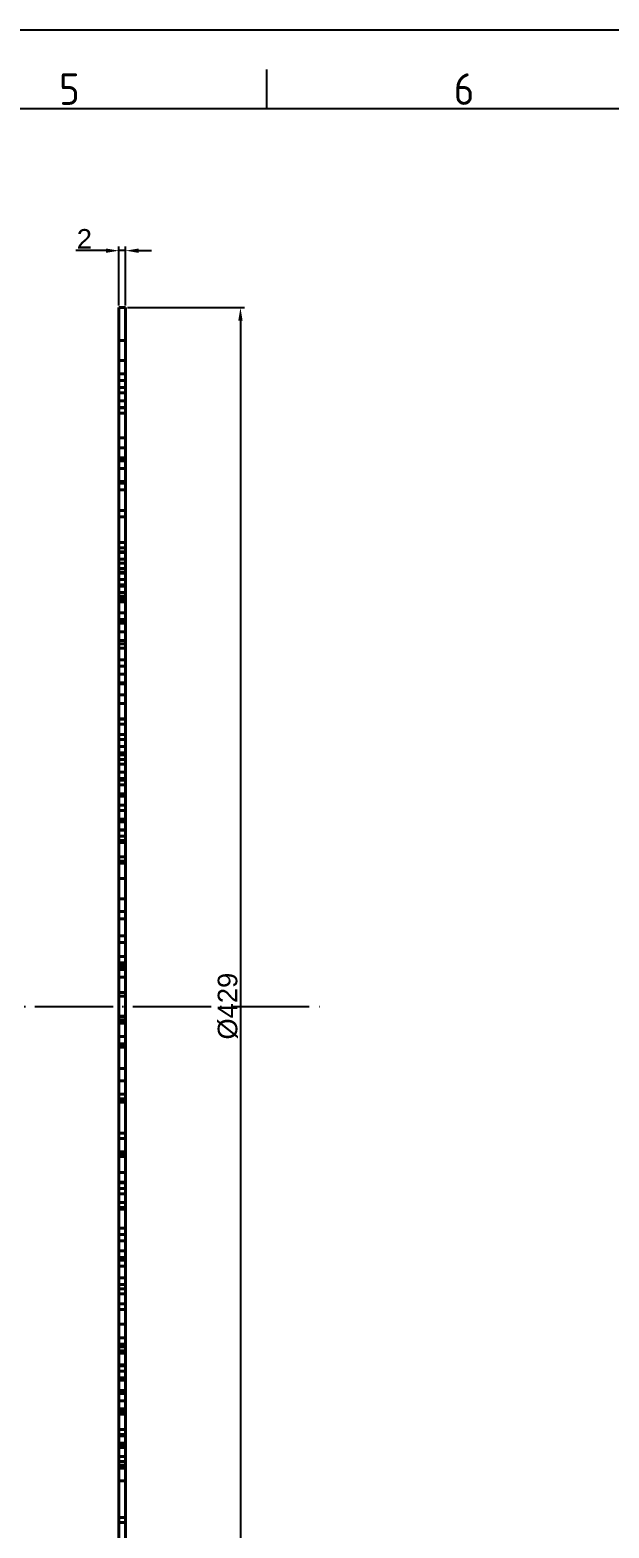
# Model space of a CAD drawing. Header units: millimetres. Extents: x 764 to 1780, y 1208 to 1927.
# Drawn here: x 1320.4 to 1498, y 1467.3 to 1927.1 of the extents above; entities that cross this region are included whole.
import ezdxf
from ezdxf.enums import TextEntityAlignment as Align

# ---------------------------------------------------------------- set-up
doc = ezdxf.new("R2010")
doc.units = ezdxf.units.MM
doc.linetypes.add('ACAD_ISO04W100', pattern=[30, 24, -3, 0, -3])
doc.linetypes.add('ACAD_ISO05W100', pattern=[33, 24, -3, 0, -3, 0, -3])
for name, color, linetype, lineweight in [('AM_0', 7, 'Continuous', 40), ('AM_4', 1, 'ACAD_ISO04W100', 25), ('AM_5', 3, 'Continuous', 25), ('AM_BOR', 2, 'ACAD_ISO05W100', 35)]:
    doc.layers.add(name, color=color, linetype=linetype, lineweight=lineweight)
doc.styles.add('ACISOTS', font='isocp.shx', dxfattribs={"height": 1})
doc.styles.get("Standard").update_dxf_attribs({"font": 'arial.ttf'})
doc.dimstyles.new('ISO-25', dxfattribs={"dimtxt": 6, "dimasz": 4, "dimexe": 1.25, "dimexo": 0.625, "dimtad": 1, "dimtxsty": 'Standard', "dimcen": 4, "dimadec": 0, "dimazin": 0, "dimtfac": 1, "dimtmove": 0, "dimatfit": 3, "dimfxl": 1, "dimarcsym": 0})

# ---------------------------------------------------------------- blocks, each defined once
blk = doc.blocks.new('A3 ZTL')
blk.add_line((401.17, 280.82), (19.57, 280.82))
at = {"layer": 'AM_BOR', "color": 135, "linetype": 'Continuous', "lineweight": 25}
blk.add_line((0, 290.61), (410.96, 290.61), dxfattribs=at)
at = {"layer": 'AM_BOR', "color": 135, "lineweight": 25}
blk.add_line((254.4, 280.82), (254.4, 285.71), dxfattribs=at)
at = {"layer": 'AM_BOR', "color": 135, "lineweight": 25, "style": 'ACISOTS'}
for s, p in [('5', (229.94, 283.27)), ('6', (278.86, 283.27))]:
    blk.add_text(s, height=3.91, dxfattribs=at).set_placement(p, align=Align.MIDDLE)
blk = doc.blocks.new('*D245')
at = {"layer": 'AM_5', "color": 0, "lineweight": -2, "ltscale": 0.5, "transparency": 16777216}
for p, q in [((1343.73, 1859.4), (1334.51, 1859.4)), ((1347.73, 1842.53), (1347.73, 1860.65)), ((1349.73, 1859.4), (1347.73, 1859.4)), ((1349.73, 1842.53), (1349.73, 1860.65)), ((1353.73, 1859.4), (1357.73, 1859.4))]:
    blk.add_line(p, q, dxfattribs=at)
at = {"layer": 'AM_5', "color": 0, "ltscale": 0.5, "transparency": 16777216}
for points in [[(1343.73, 1860.06), (1343.73, 1858.73), (1347.73, 1859.4)], [(1353.73, 1860.06), (1353.73, 1858.73), (1349.73, 1859.4)]]:
    blk.add_solid(points, dxfattribs=at)
at = {"layer": 'Defpoints', "color": 0, "ltscale": 0.5, "transparency": 16777216}
for p in [(1347.73, 1859.4), (1347.73, 1841.91), (1349.73, 1841.91)]:
    blk.add_point(p, dxfattribs=at)
at = {"layer": 'AM_5', "color": 0, "ltscale": 0.5, "transparency": 16777216, "insert": (1337.12, 1863.03), "char_height": 6, "attachment_point": 5}
blk.add_mtext('2', dxfattribs=at)
blk = doc.blocks.new('*D246')
at = {"layer": 'AM_5', "color": 0, "lineweight": -2, "ltscale": 0.5, "transparency": 16777216}
for p, q in [((1350.36, 1841.91), (1386.23, 1841.91)), ((1384.98, 1837.91), (1384.98, 1417.1)), ((1350.36, 1413.1), (1386.23, 1413.1))]:
    blk.add_line(p, q, dxfattribs=at)
at = {"layer": 'AM_5', "color": 0, "ltscale": 0.5, "transparency": 16777216}
for points in [[(1384.32, 1837.91), (1385.65, 1837.91), (1384.98, 1841.91)], [(1384.32, 1417.1), (1385.65, 1417.1), (1384.98, 1413.1)]]:
    blk.add_solid(points, dxfattribs=at)
at = {"layer": 'Defpoints', "color": 0, "ltscale": 0.5, "transparency": 16777216}
for p in [(1349.73, 1841.91), (1349.73, 1413.1), (1384.98, 1413.1)]:
    blk.add_point(p, dxfattribs=at)
at = {"layer": 'AM_5', "color": 0, "ltscale": 0.5, "transparency": 16777216, "insert": (1381.13, 1627.5), "char_height": 6, "attachment_point": 5, "rotation": 90}
blk.add_mtext('%%c429', dxfattribs=at)

msp = doc.modelspace()

# ---------------------------------------------------------------- linework, layer by layer
at = {"layer": 'AM_0'}
for p, q in [((1349.732, 1841.907), (1347.732, 1841.907)), ((1347.732, 1413.095), (1347.732, 1841.907)), ((1349.732, 1413.095), (1349.732, 1841.907)), ((1347.732, 1831.871), (1349.732, 1831.871)), ((1349.732, 1825.715), (1347.732, 1825.715)), ((1349.732, 1821.584), (1347.732, 1821.584)), ((1349.732, 1819.584), (1347.732, 1819.584)), ((1349.732, 1817.424), (1347.732, 1817.424)), ((1349.732, 1815.809), (1347.732, 1815.809)), ((1347.732, 1813.284), (1349.732, 1813.284)), ((1347.732, 1811.284), (1349.732, 1811.284)), ((1347.732, 1811.124), (1349.732, 1811.124)), ((1347.732, 1809.509), (1349.732, 1809.509)), ((1349.732, 1801.979), (1347.732, 1801.979)), ((1349.732, 1798.867), (1347.732, 1798.867)), ((1349.732, 1795.822), (1347.732, 1795.822)), ((1349.732, 1794.885), (1347.732, 1794.885)), ((1347.732, 1792.567), (1349.732, 1792.567)), ((1347.732, 1788.585), (1349.732, 1788.585)), ((1349.732, 1787.991), (1347.732, 1787.991)), ((1349.732, 1785.991), (1347.732, 1785.991)), ((1347.732, 1779.691), (1349.732, 1779.691)), ((1347.732, 1777.691), (1349.732, 1777.691)), ((1349.732, 1769.775), (1347.732, 1769.775)), ((1349.732, 1768.183), (1347.732, 1768.183)), ((1349.732, 1766.994), (1347.732, 1766.994)), ((1349.732, 1766.73), (1347.732, 1766.73)), ((1349.732, 1764.73), (1347.732, 1764.73)), ((1347.732, 1763.475), (1349.732, 1763.475)), ((1347.732, 1761.883), (1349.732, 1761.883)), ((1347.732, 1760.694), (1349.732, 1760.694)), ((1349.732, 1760.432), (1347.732, 1760.432)), ((1347.732, 1758.43), (1349.732, 1758.43)), ((1349.732, 1756.84), (1347.732, 1756.84)), ((1347.732, 1756.43), (1349.732, 1756.43)), ((1349.732, 1754.516), (1347.732, 1754.516)), ((1347.732, 1753.385), (1349.732, 1753.385)), ((1349.732, 1752.525), (1347.732, 1752.525)), ((1349.732, 1751.584), (1347.732, 1751.584)), ((1347.732, 1748.216), (1349.732, 1748.216)), ((1347.732, 1746.225), (1349.732, 1746.225)), ((1349.732, 1746.069), (1347.732, 1746.069)), ((1347.732, 1745.284), (1349.732, 1745.284)), ((1349.732, 1745.033), (1347.732, 1745.033)), ((1347.732, 1742.356), (1349.732, 1742.356)), ((1347.732, 1739.769), (1349.732, 1739.769)), ((1347.732, 1738.733), (1349.732, 1738.733)), ((1349.732, 1737.407), (1347.732, 1737.407)), ((1349.732, 1733.849), (1347.732, 1733.849)), ((1349.732, 1731.836), (1347.732, 1731.836)), ((1349.732, 1729.375), (1347.732, 1729.375)), ((1349.732, 1726.768), (1347.732, 1726.768)), ((1349.732, 1726.451), (1347.732, 1726.451)), ((1347.732, 1723.075), (1349.732, 1723.075)), ((1349.732, 1720.386), (1347.732, 1720.386)), ((1349.732, 1715.661), (1347.732, 1715.661)), ((1349.732, 1715.631), (1347.732, 1715.631)), ((1347.732, 1714.086), (1349.732, 1714.086)), ((1349.732, 1710.862), (1347.732, 1710.862)), ((1347.732, 1709.331), (1349.732, 1709.331)), ((1347.732, 1707.161), (1349.732, 1707.161)), ((1349.732, 1705.255), (1347.732, 1705.255)), ((1347.732, 1704.947), (1349.732, 1704.947)), ((1349.732, 1704.659), (1347.732, 1704.659)), ((1349.732, 1703.171), (1347.732, 1703.171)), ((1349.732, 1701.78), (1347.732, 1701.78)), ((1347.732, 1699.329), (1349.732, 1699.329)), ((1347.732, 1697.407), (1349.732, 1697.407)), ((1347.732, 1696.871), (1349.732, 1696.871)), ((1349.732, 1695.455), (1347.732, 1695.455)), ((1349.732, 1692.685), (1347.732, 1692.685)), ((1347.732, 1691.981), (1349.732, 1691.981)), ((1347.732, 1689.155), (1349.732, 1689.155)), ((1349.732, 1687.603), (1347.732, 1687.603)), ((1347.732, 1684.911), (1349.732, 1684.911)), ((1349.732, 1684.037), (1347.732, 1684.037)), ((1349.732, 1681.667), (1347.732, 1681.667)), ((1349.732, 1681.507), (1347.732, 1681.507)), ((1349.732, 1679.667), (1347.732, 1679.667)), ((1349.732, 1678.354), (1347.732, 1678.354)), ((1347.732, 1677.737), (1349.732, 1677.737)), ((1347.732, 1673.367), (1349.732, 1673.367)), ((1347.732, 1672.054), (1349.732, 1672.054)), ((1347.732, 1671.367), (1349.732, 1671.367)), ((1349.732, 1666.727), (1347.732, 1666.727)), ((1347.732, 1660.427), (1349.732, 1660.427)), ((1347.732, 1656.596), (1349.732, 1656.596)), ((1349.732, 1654.296), (1347.732, 1654.296)), ((1349.732, 1649.094), (1347.732, 1649.094)), ((1349.732, 1647.094), (1347.732, 1647.094)), ((1349.732, 1642.737), (1347.732, 1642.737)), ((1347.732, 1640.794), (1349.732, 1640.794)), ((1349.732, 1639.902), (1347.732, 1639.902)), ((1347.732, 1639.133), (1349.732, 1639.133)), ((1347.732, 1638.902), (1349.732, 1638.902)), ((1347.732, 1638.794), (1349.732, 1638.794)), ((1347.732, 1636.437), (1349.732, 1636.437)), ((1349.732, 1631.657), (1347.732, 1631.657)), ((1349.732, 1630.557), (1347.732, 1630.557)), ((1349.732, 1624.461), (1347.732, 1624.461)), ((1347.732, 1624.257), (1349.732, 1624.257)), ((1347.732, 1623.157), (1349.732, 1623.157)), ((1349.732, 1622.28), (1347.732, 1622.28)), ((1347.732, 1618.161), (1349.732, 1618.161)), ((1347.732, 1615.98), (1349.732, 1615.98)), ((1349.732, 1615.911), (1347.732, 1615.911)), ((1349.732, 1615.68), (1347.732, 1615.68)), ((1347.732, 1614.911), (1349.732, 1614.911)), ((1349.732, 1608.408), (1347.732, 1608.408)), ((1349.732, 1608.328), (1347.732, 1608.328)), ((1349.732, 1604.579), (1347.732, 1604.579)), ((1347.732, 1600.517), (1349.732, 1600.517)), ((1347.732, 1599.055), (1349.732, 1599.055)), ((1349.732, 1598.217), (1347.732, 1598.217)), ((1349.732, 1597.985), (1347.732, 1597.985)), ((1349.732, 1588.533), (1347.732, 1588.533)), ((1349.732, 1586.852), (1347.732, 1586.852)), ((1349.732, 1582.759), (1347.732, 1582.759)), ((1347.732, 1582.233), (1349.732, 1582.233)), ((1349.732, 1581.329), (1347.732, 1581.329)), ((1347.732, 1576.459), (1349.732, 1576.459)), ((1349.732, 1573.498), (1347.732, 1573.498)), ((1347.732, 1573.307), (1349.732, 1573.307)), ((1349.732, 1571.496), (1347.732, 1571.496)), ((1349.732, 1569.902), (1347.732, 1569.902)), ((1347.732, 1567.21), (1349.732, 1567.21)), ((1347.732, 1567.198), (1349.732, 1567.198)), ((1349.732, 1565.658), (1347.732, 1565.658)), ((1347.732, 1565.196), (1349.732, 1565.196)), ((1347.732, 1559.358), (1349.732, 1559.358)), ((1349.732, 1557.407), (1347.732, 1557.407)), ((1349.732, 1555.484), (1347.732, 1555.484)), ((1349.732, 1552.365), (1347.732, 1552.365)), ((1349.732, 1550.399), (1347.732, 1550.399)), ((1349.732, 1550.365), (1347.732, 1550.365)), ((1347.732, 1550.154), (1349.732, 1550.154)), ((1349.732, 1549.866), (1347.732, 1549.866)), ((1347.732, 1549.558), (1349.732, 1549.558)), ((1349.732, 1547.652), (1347.732, 1547.652)), ((1347.732, 1544.099), (1349.732, 1544.099)), ((1347.732, 1544.065), (1349.732, 1544.065)), ((1347.732, 1542.065), (1349.732, 1542.065)), ((1349.732, 1540.727), (1347.732, 1540.727)), ((1347.732, 1539.152), (1349.732, 1539.152)), ((1349.732, 1536.143), (1347.732, 1536.143)), ((1347.732, 1534.427), (1349.732, 1534.427)), ((1347.732, 1529.843), (1349.732, 1529.843)), ((1349.732, 1525.679), (1347.732, 1525.679)), ((1349.732, 1523.803), (1347.732, 1523.803)), ((1349.732, 1523.72), (1347.732, 1523.72)), ((1347.732, 1522.977), (1349.732, 1522.977)), ((1349.732, 1521.72), (1347.732, 1521.72)), ((1347.732, 1520.964), (1349.732, 1520.964)), ((1347.732, 1517.407), (1349.732, 1517.407)), ((1349.732, 1517.052), (1347.732, 1517.052)), ((1347.732, 1515.42), (1349.732, 1515.42)), ((1347.732, 1513.42), (1349.732, 1513.42)), ((1349.732, 1512.693), (1347.732, 1512.693)), ((1349.732, 1509.529), (1347.732, 1509.529)), ((1349.732, 1508.588), (1347.732, 1508.588)), ((1347.732, 1506.393), (1349.732, 1506.393)), ((1349.732, 1503.9), (1347.732, 1503.9)), ((1347.732, 1503.229), (1349.732, 1503.229)), ((1349.732, 1502.363), (1347.732, 1502.363)), ((1347.732, 1502.288), (1349.732, 1502.288)), ((1347.732, 1497.6), (1349.732, 1497.6)), ((1347.732, 1496.063), (1349.732, 1496.063)), ((1349.732, 1495.568), (1347.732, 1495.568)), ((1349.732, 1493.389), (1347.732, 1493.389)), ((1349.732, 1493.006), (1347.732, 1493.006)), ((1349.732, 1492.93), (1347.732, 1492.93)), ((1349.732, 1492.002), (1347.732, 1492.002)), ((1347.732, 1489.268), (1349.732, 1489.268)), ((1349.732, 1487.755), (1347.732, 1487.755)), ((1347.732, 1486.63), (1349.732, 1486.63)), ((1347.732, 1485.702), (1349.732, 1485.702)), ((1349.732, 1481.818), (1347.732, 1481.818)), ((1349.732, 1470.523), (1347.732, 1470.523)), ((1347.732, 1469.02), (1349.732, 1469.02))]:
    msp.add_line(p, q, dxfattribs=at)
at = {"layer": 'AM_4'}
msp.add_line((840.313, 1627.407), (1409.207, 1627.407), dxfattribs=at)

# ---------------------------------------------------------------- block references
at = {"linetype": 'ByBlock', "lineweight": 0, "xscale": 2.47426245, "yscale": 2.47426245, "zscale": 2.47426245}
msp.add_blockref('A3 ZTL', (763.615, 1208.106), dxfattribs=at)

# ---------------------------------------------------------------- dimensions: what is measured, and where the dimension line sits
at = {"layer": 'AM_5', "ltscale": 0.5}
dim = msp.add_linear_dim(base=(1347.732, 1859.396), p1=(1349.732, 1841.907), p2=(1347.732, 1841.907), dimstyle='ISO-25', dxfattribs=at)
dim.commit()
dim.dimension.update_dxf_attribs({"geometry": '*D245', "text_midpoint": (1337.12, 1863.033)})
dim = msp.add_linear_dim(base=(1384.983, 1413.095), p1=(1349.732, 1841.907), p2=(1349.732, 1413.095), angle=90, text='%%c429', dimstyle='ISO-25', dxfattribs=at)
dim.commit()
dim.dimension.update_dxf_attribs({"geometry": '*D246', "text_midpoint": (1381.127, 1627.501)})

doc.saveas('drawing.dxf')
